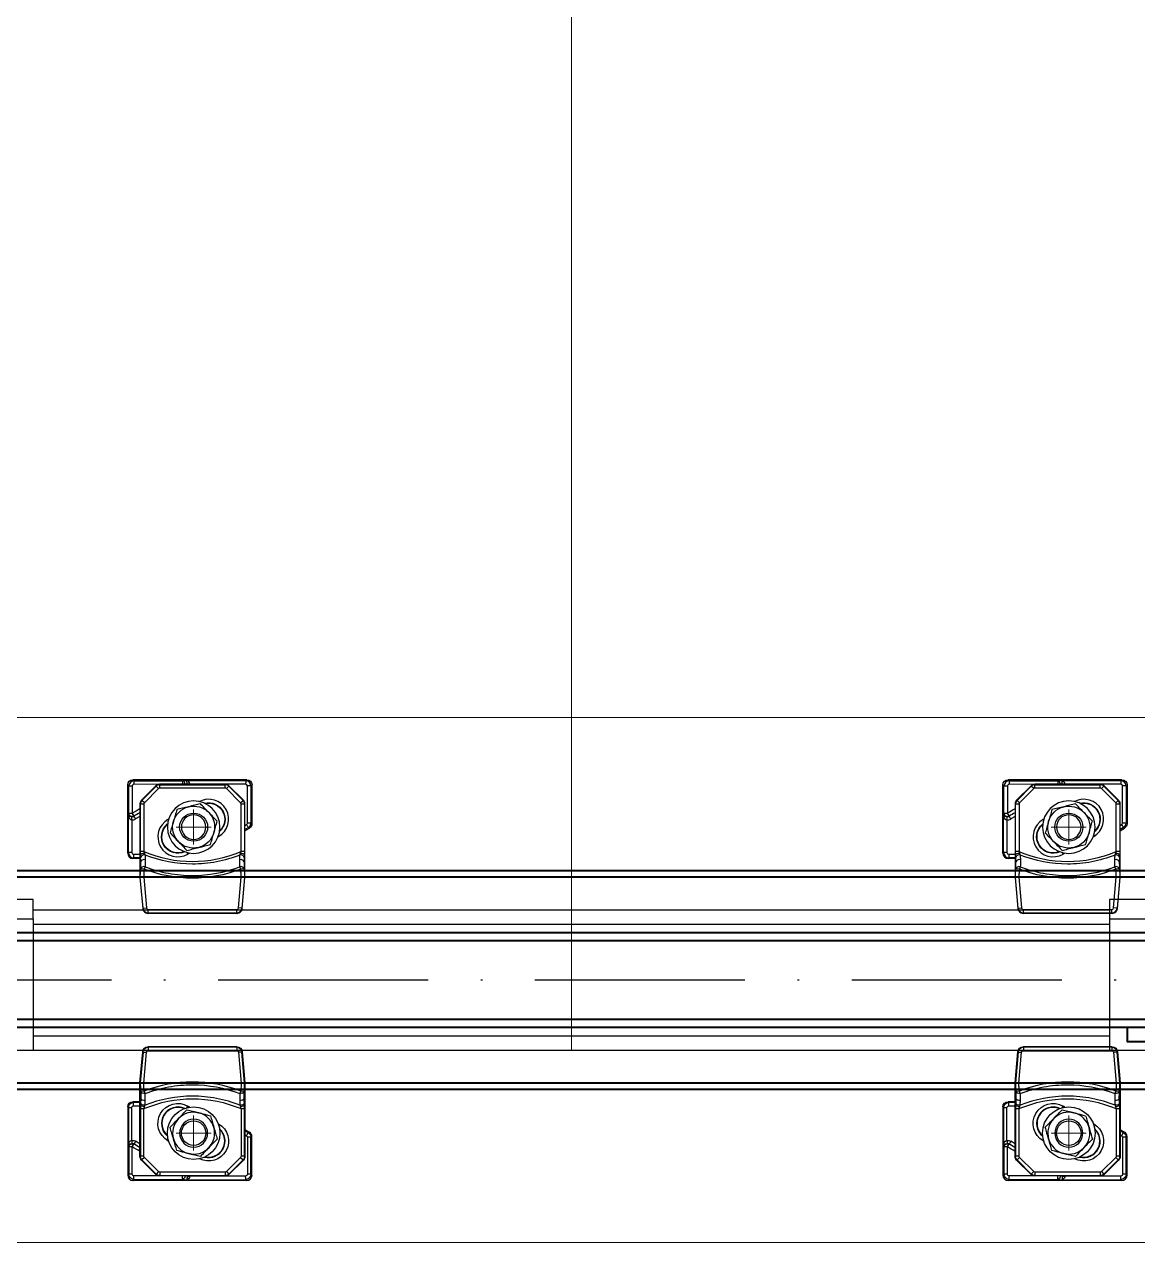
# Model space of a CAD drawing. Header units: centimetres. Extents: x 470464 to 524273, y 49611 to 59074.
# Drawn here: x 492046.1 to 492109.7, y 52192.6 to 52262.2 of the extents above; entities that cross this region are included whole.
import ezdxf

# ---------------------------------------------------------------- set-up
doc = ezdxf.new("R2010")
doc.units = ezdxf.units.CM
doc.header["$MEASUREMENT"] = 0
for name, pattern in [('1244_Aselsan_MIUM_3000$0$ACAD_ISO10W100', [18, 12, -3, 0, -3]), ('ACAD_ISO08W100', [36, 24, -3, 6, -3]), ('CHAIN', [0.3543, 0.2362, -0.0295, 0.0591, -0.0295]), ('XKITLINE00', [0])]:
    doc.linetypes.add(name, pattern=pattern)
for name, color, linetype, lineweight in [('1', 7, 'Continuous', 25), ('AAA_EKSEN', 1, 'ACAD_ISO08W100', 9), ('Barış BABUR 23', 1, 'ACAD_ISO08W100', 13), ('S-COLS-CONC', 4, 'Continuous', 40)]:
    doc.layers.add(name, color=color, linetype=linetype, lineweight=lineweight)
doc.layers.add('vinç', color=7, linetype='Continuous')

# ---------------------------------------------------------------- blocks, each defined once
blk = doc.blocks.new('eyryewthreaeetrreyajwh')
at = {"color": 2, "linetype": 'Continuous', "lineweight": 25}
for p, q in [((413623.84, 75769.338), (413623.84, 75819.338)), ((413631.34, 75769.338), (413631.34, 75819.338)), ((413632.44, 75819.338), (413632.44, 75769.338)), ((413623.84, 75707.838), (413623.84, 75769.338)), ((413631.34, 75769.338), (413623.84, 75769.338)), ((413624.64, 75769.338), (413624.64, 75707.838)), ((413631.04, 75707.838), (413631.04, 75769.338)), ((413632.44, 75769.338), (413631.34, 75769.338)), ((413631.84, 75769.338), (413631.84, 75707.838)), ((413623.84, 75657.838), (413623.84, 75707.838)), ((413631.34, 75707.838), (413623.84, 75707.838)), ((413631.34, 75657.838), (413631.34, 75707.838)), ((413631.34, 75707.838), (413632.44, 75707.838)), ((413632.44, 75707.838), (413632.44, 75657.838))]:
    blk.add_line(p, q, dxfattribs=at)
blk = doc.blocks.new('dsrtertytresutrjdfurtdh')
at = {"layer": 'S-COLS-CONC', "color": 2}
blk.add_lwpolyline([(414540.585, 75818.338), (414539.785, 75818.338), (414539.785, 75770.338), (414540.585, 75770.338)], close=True, dxfattribs=at)
blk = doc.blocks.new('ppppppppprwwwwwww')
at = {"layer": 'vinç', "color": 2}
blk.add_blockref('dsrtertytresutrjdfurtdh', (0, 0), dxfattribs=at)
blk = doc.blocks.new('teyrujehkutk5rjykturjset')
at = {"layer": 'Barış BABUR 23', "color": 2, "linetype": 'CHAIN', "ltscale": 300}
blk.add_line((414541.085, 75738.588), (413333.085, 75738.588), dxfattribs=at)
at = {"layer": 'vinç', "color": 2, "xscale": -1}
blk.add_blockref('eyryewthreaeetrreyajwh', (828164.925, 0), dxfattribs=at)
at = {"layer": 'vinç', "color": 2}
blk.add_blockref('ppppppppprwwwwwww', (0, 0), dxfattribs=at)
blk = doc.blocks.new('FSDGDFGFDSAGDSA')
at = {"color": 2, "linetype": 'XKITLINE00', "lineweight": 0}
for p, q in [((399394.425, 55937.132), (399394.425, 57737.132)), ((399424.425, 55937.132), (399424.425, 57737.132))]:
    blk.add_line(p, q, dxfattribs=at)
blk = doc.blocks.new('sfsdsggssg')
at = {"layer": '1', "color": 2, "linetype": 'Continuous'}
for p, q in [((1141.394, -34639.739), (1143.174, -34639.583)), ((1143.175, -34639.602), (1141.412, -34639.756)), ((1143.175, -34639.602), (1143.193, -34639.8)), ((1143.202, -34639.601), (1143.201, -34639.8)), ((1143.565, -34639.616), (1143.568, -34639.582)), ((1143.568, -34639.582), (1144.068, -34639.582)), ((1144.063, -34639.628), (1144.068, -34639.582)), ((1144.451, -34639.582), (1147.373, -34639.582)), ((1144.451, -34639.609), (1144.451, -34639.582)), ((1147.364, -34639.605), (1144.65, -34639.605)), ((1144.65, -34639.605), (1144.65, -34639.804)), ((1145.841, -34639.582), (1145.988, -34639.328)), ((1146.022, -34639.387), (1145.908, -34639.582)), ((1145.988, -34639.328), (1146.022, -34639.387)), ((1146.144, -34639.582), (1146.195, -34639.494)), ((1146.281, -34639.239), (1146.247, -34639.18)), ((1148.456, -34639.18), (1146.247, -34639.18)), ((1148.398, -34639.238), (1146.281, -34639.239)), ((1146.281, -34639.445), (1148.398, -34639.444)), ((1147.374, -34639.582), (1147.364, -34639.605)), ((1147.364, -34639.605), (1147.364, -34639.804)), ((1148.456, -34639.18), (1148.398, -34639.238)), ((1148.498, -34639.543), (1148.508, -34642.731)), ((1148.697, -34639.536), (1148.755, -34639.478)), ((1148.707, -34642.912), (1148.697, -34639.536)), ((1148.755, -34639.478), (1148.755, -34645.981)), ((1141.12, -34640.036), (1141.139, -34640.054)), ((1141.12, -34640.037), (1141.12, -34645.126)), ((1141.139, -34640.054), (1141.338, -34640.054)), ((1141.139, -34640.054), (1141.139, -34645.11)), ((1141.338, -34645.11), (1141.338, -34640.054)), ((1141.412, -34639.756), (1141.393, -34639.739)), ((1141.412, -34639.756), (1141.429, -34639.955)), ((1141.429, -34639.955), (1143.193, -34639.8)), ((1143.565, -34639.616), (1143.544, -34639.814)), ((1143.544, -34639.814), (1143.641, -34639.825)), ((1143.662, -34639.626), (1143.565, -34639.616)), ((1143.662, -34639.626), (1143.641, -34639.825)), ((1143.641, -34639.825), (1143.786, -34639.88)), ((1144.65, -34639.804), (1147.364, -34639.804)), ((1147.435, -34639.833), (1147.575, -34639.692)), ((1147.435, -34639.833), (1148.246, -34640.645)), ((1147.575, -34639.692), (1147.585, -34639.669)), ((1148.387, -34640.504), (1147.575, -34639.692)), ((1147.585, -34639.669), (1148.41, -34640.494)), ((1148.246, -34640.645), (1148.387, -34640.504)), ((1148.275, -34640.715), (1148.275, -34644.448)), ((1148.275, -34640.715), (1148.474, -34640.715)), ((1148.41, -34640.494), (1148.387, -34640.504)), ((1148.474, -34640.715), (1148.497, -34640.706)), ((1148.474, -34644.448), (1148.474, -34640.715)), ((1148.497, -34640.706), (1148.497, -34644.458)), ((1145.509, -34641.092), (1145.493, -34641.12)), ((1145.509, -34641.092), (1145.532, -34641.105)), ((1144.566, -34642.736), (1144.505, -34642.843)), ((1144.599, -34642.897), (1144.505, -34642.843)), ((1148.684, -34643.141), (1148.707, -34642.912)), ((1148.693, -34645.919), (1148.684, -34643.141)), ((1146.45, -34643.959), (1146.486, -34643.98)), ((1146.486, -34643.98), (1146.508, -34643.942)), ((1148.275, -34644.448), (1148.474, -34644.448)), ((1148.497, -34644.458), (1148.474, -34644.448)), ((1141.139, -34645.11), (1141.12, -34645.127)), ((1141.139, -34645.11), (1141.338, -34645.11)), ((1148.246, -34644.519), (1147.435, -34645.33)), ((1147.575, -34645.471), (1148.387, -34644.66)), ((1148.41, -34644.669), (1147.585, -34645.494)), ((1148.246, -34644.519), (1148.387, -34644.66)), ((1148.387, -34644.66), (1148.41, -34644.669)), ((1148.489, -34644.527), (1148.494, -34645.926)), ((1141.393, -34645.425), (1141.412, -34645.407)), ((1143.174, -34645.581), (1141.394, -34645.425)), ((1141.412, -34645.407), (1141.429, -34645.209)), ((1141.412, -34645.407), (1143.175, -34645.562)), ((1143.193, -34645.363), (1141.429, -34645.209)), ((1143.175, -34645.562), (1143.193, -34645.363)), ((1143.201, -34645.363), (1143.202, -34645.563)), ((1143.641, -34645.339), (1143.544, -34645.349)), ((1143.544, -34645.349), (1143.565, -34645.547)), ((1143.565, -34645.547), (1143.662, -34645.537)), ((1143.565, -34645.547), (1143.568, -34645.582)), ((1144.068, -34645.582), (1143.568, -34645.582)), ((1143.786, -34645.284), (1143.641, -34645.339)), ((1143.641, -34645.339), (1143.662, -34645.537)), ((1144.063, -34645.535), (1144.068, -34645.582)), ((1144.255, -34645.582), (1144.255, -34645.981)), ((1144.296, -34645.582), (1144.295, -34645.941)), ((1144.451, -34645.555), (1144.451, -34645.582)), ((1147.373, -34645.582), (1144.451, -34645.582)), ((1144.495, -34645.948), (1144.496, -34645.582)), ((1144.65, -34645.359), (1144.65, -34645.559)), ((1147.364, -34645.359), (1144.65, -34645.359)), ((1144.65, -34645.559), (1147.364, -34645.559)), ((1146.653, -34645.582), (1146.513, -34645.827)), ((1147.364, -34645.359), (1147.364, -34645.559)), ((1147.364, -34645.559), (1147.374, -34645.582)), ((1147.435, -34645.33), (1147.575, -34645.471)), ((1147.585, -34645.494), (1147.575, -34645.471)), ((1144.295, -34645.941), (1144.255, -34645.981)), ((1144.554, -34646.28), (1144.593, -34646.24)), ((1144.554, -34646.28), (1148.456, -34646.28)), ((1144.593, -34646.24), (1146.718, -34646.241)), ((1146.462, -34646.048), (1144.594, -34646.048)), ((1146.718, -34646.241), (1146.836, -34646.218)), ((1146.836, -34646.026), (1146.836, -34646.218)), ((1148.394, -34646.026), (1146.836, -34646.026)), ((1146.836, -34646.218), (1148.394, -34646.218)), ((1148.394, -34646.026), (1148.394, -34646.218)), ((1148.394, -34646.218), (1148.456, -34646.28)), ((1148.755, -34645.981), (1148.693, -34645.919))]:
    blk.add_line(p, q, dxfattribs=at)
for radius in [1.5, 0.7]:
    blk.add_circle((1146.049, -34642.513), radius, dxfattribs=at)
at = {"layer": '1', "color": 2, "linetype": 'Continuous', "extrusion": (0, 0, -1)}
blk.add_circle((-1146.049, -34642.513), 0.8, dxfattribs=at)
for centre, start, end in [((-1146.5, -34641.661), 29.85389, 207.47171), ((-1145.495, -34643.411), 209.85389, 29.85389)]:
    blk.add_arc(centre, 1.142, start, end, dxfattribs=at)
at = {"layer": '1', "color": 2, "linetype": 'Continuous'}
for centre, radius, start, end in [((1146.5, -34641.661), 0.943, 345.8258, 138.46299), ((1146.5, -34641.661), 0.92, 347.60892, 136.67705), ((1146.049, -34642.513), 1.2, 106, 166), ((1146.049, -34642.513), 1.2, 46, 106), ((1146.049, -34642.513), 1.2, 346, 46), ((1146.049, -34642.513), 1.2, 166, 226), ((1145.495, -34643.411), 0.943, 155.46736, 321.17423), ((1145.495, -34643.411), 0.92, 156.92705, 319.71455), ((1146.049, -34642.513), 1.2, 286, 346), ((1146.049, -34642.513), 1.2, 226, 286)]:
    blk.add_arc(centre, radius, start, end, dxfattribs=at)
at = {"layer": '1', "color": 2, "linetype": 'Continuous', "extrusion": (0, 0, -1)}
for centre, major_axis, ratio, start_param, end_param in [((1144.451, -34639.808), (-0.008, 0.2), 0.422896, 0.096328, 1.761115), ((1146.281, -34639.538), (0.271, 0.128), 0.997202, 4.110755, 5.150568), ((1146.194, -34639.487), (-0.173, 0.101), 0.027764, 4.691233, 6.195885), ((1146.282, -34639.545), (-0.0748, 0.0667), 0.997721, 6.084759, 7.124571), ((1146.281, -34639.438), (0, 0.2), 0.004243, 0.087267, 1.605444), ((1147.364, -34639.904), (-0.277, 0.115), 0.998522, 1.179673, 1.96192), ((1147.373, -34639.882), (0.115, 0.278), 0.997326, 5.892062, 6.674309), ((1148.398, -34639.437), (0, 0.2), 0.004243, 0.087267, 1.605444), ((1148.397, -34639.537), (-0.243, 0.175), 0.996422, 0.949848, 2.513048), ((1148.398, -34639.544), (0.0889, 0.0469), 0.994028, 5.200197, 6.763397), ((1148.498, -34639.536), (0.2, 0.001), 0.034652, 0.087319, 1.566648), ((1141.421, -34640.038), (-0.222, 0.204), 0.995811, 5.544902, 7.021469), ((1141.439, -34640.055), (0.203, 0.221), 0.997694, 3.974105, 5.450673), ((1141.439, -34640.055), (0.0742, -0.068), 0.993033, 2.403309, 3.879876), ((1143.641, -34639.825), (0.001, 0.2), 0.752836, 0.132804, 1.847295), ((1152.492, -34642.582), (-8.405, 0), 0.918737, 5.915201, 6.65117), ((1144.042, -34639.826), (0.001, 0.2), 0.752479, 0.132721, 1.852962), ((1144.31, -34639.815), (-0.014, 0.199), 0.74106, 0.130215, 1.915333), ((1147.364, -34639.904), (0.0384, 0.0928), 0.995546, 5.892062, 6.674309), ((1148.175, -34640.715), (-0.0928, -0.0384), 0.995546, 2.750469, 3.532716), ((1148.175, -34640.715), (-0.115, 0.277), 0.998522, 1.179673, 1.96192), ((1148.197, -34640.706), (0.278, 0.115), 0.997326, 5.892062, 6.674309), ((1148.473, -34643.248), (0.056, 0.516), 0.770786, 6.203754, 6.230389), ((1148.485, -34643.141), (0.199, -0.02), 0.74823, 4.69971, 6.151435), ((1148.509, -34642.738), (0.008, 0.2), 0.005639, 3.866293, 4.746837), ((1148.508, -34642.912), (-0.201, 0.003), 0.124494, 1.540952, 3.020281), ((1148.508, -34642.912), (-0.188, 0.076), 0.878606, 1.230281, 2.70961), ((1148.485, -34643.141), (-0.2, -0.001), 0.034899, 3.228912, 4.651252), ((1148.175, -34644.448), (0.0928, -0.0384), 0.995546, 5.892062, 6.674309), ((1148.175, -34644.448), (0.115, 0.277), 0.998522, 1.179673, 1.96192), ((1148.197, -34644.457), (-0.278, 0.115), 0.997326, 2.750469, 3.532716), ((1141.421, -34645.125), (0.222, 0.204), 0.995811, 2.403309, 3.879876), ((1141.439, -34645.109), (-0.203, 0.221), 0.997694, 3.974105, 5.450673), ((1141.439, -34645.109), (0.0742, 0.068), 0.993033, 2.403309, 3.879876), ((1143.641, -34645.339), (-0.001, 0.2), 0.752836, 1.294298, 3.008789), ((1144.042, -34645.337), (-0.001, 0.2), 0.752479, 1.288631, 3.008872), ((1144.31, -34645.348), (0.014, 0.199), 0.74106, 1.22626, 3.011378), ((1144.451, -34645.356), (0.008, 0.2), 0.422896, 1.380478, 3.045264), ((1146.899, -34646), (0.426, 0.115), 0.905428, 3.310168, 3.875491), ((1146.514, -34645.834), (-0.174, 0.099), 0.027964, 1.549906, 2.758993), ((1176.862, -34592.771), (84.96, 148.546), 0.001169, 1.933599, 1.936064), ((1176.862, -34592.776), (84.962, 148.541), 0.002337, 1.9329, 1.936067), ((1147.364, -34645.259), (0.0384, -0.0928), 0.995546, 5.892062, 6.674309), ((1147.364, -34645.259), (0.277, 0.115), 0.998522, 1.179673, 1.96192), ((1147.373, -34645.281), (-0.115, 0.278), 0.997326, 2.750469, 3.532716), ((1144.556, -34645.978), (0.214, 0.214), 0.992433, 2.359993, 3.923193), ((1144.494, -34645.941), (-0.2, 0.001), 0.034627, 4.708031, 6.195866), ((1144.594, -34645.94), (-0.138, 0.267), 0.998031, 3.623062, 5.186262), ((1144.595, -34645.947), (0.0592, 0.0819), 0.989251, 2.52068, 4.08388), ((1144.593, -34646.041), (0, -0.2), 0.004269, 4.747034, 6.195918), ((1146.463, -34646.055), (-0.199, -0.016), 0.034866, 1.569261, 2.70958), ((1146.718, -34646.042), (-0.256, 0.042), 0.76271, 4.58737, 6.036255), ((1146.9, -34646.006), (0.253, 0.061), 0.768803, 3.289543, 3.701099), ((1146.718, -34646.042), (-0.012, 0.201), 0.369521, 3.302192, 4.751077), ((1146.836, -34646.019), (-0.038, 0.196), 0.907507, 3.350606, 5.211047), ((1146.836, -34646.019), (-0.187, 0.071), 0.032625, 4.699988, 5.905162), ((1146.838, -34646.014), (-0.174, 0.099), 0.030283, 4.695034, 5.900559), ((1148.393, -34645.918), (0.139, 0.266), 0.998207, 1.09196, 2.65516), ((1148.393, -34645.925), (-0.0609, 0.0807), 0.988978, 2.219923, 3.783123), ((1148.494, -34645.919), (-0.2, -0.001), 0.034899, 3.228912, 4.712496)]:
    blk.add_ellipse(centre, major_axis=major_axis, ratio=ratio, start_param=start_param, end_param=end_param, dxfattribs=at)
at = {"layer": '1', "color": 2, "linetype": 'Continuous'}
for centre, major_axis, ratio, start_param, end_param in [((1146.248, -34639.481), (-0.15, 0.261), 0.994945, 5.763279, 6.803091), ((1148.454, -34639.481), (0.214, 0.214), 0.992433, 5.501585, 7.064785), ((1152.198, -34642.582), (-9.067, 0), 0.918737, 5.945855, 6.620515), ((1148.454, -34645.978), (-0.214, 0.214), 0.992433, 2.359993, 3.923193)]:
    blk.add_ellipse(centre, major_axis=major_axis, ratio=ratio, start_param=start_param, end_param=end_param, dxfattribs=at)
for points, knots in [([(1143.174, -34639.583), (1143.175, -34639.588), (1143.175, -34639.594), (1143.175, -34639.6), (1143.175, -34639.601), (1143.175, -34639.602)], [0, 0, 0, 0, 0.876308, 0.876308, 1, 1, 1, 1]), ([(1143.201, -34639.582), (1143.233, -34639.582), (1143.3, -34639.582), (1143.399, -34639.582), (1143.493, -34639.582), (1143.543, -34639.582), (1143.568, -34639.582)], [0, 0, 0, 0, 0.225713, 0.483808, 0.741904, 1, 1, 1, 1]), ([(1143.565, -34639.616), (1143.565, -34639.616), (1143.565, -34639.616), (1143.516, -34639.611), (1143.468, -34639.608), (1143.383, -34639.604), (1143.347, -34639.603), (1143.274, -34639.601), (1143.238, -34639.601), (1143.202, -34639.601)], [0, 0, 0, 0, 0.000017, 0.000017, 0.401467, 0.401467, 0.701656, 0.701656, 1, 1, 1, 1]), ([(1144.068, -34639.582), (1144.093, -34639.582), (1144.143, -34639.582), (1144.238, -34639.582), (1144.342, -34639.582), (1144.414, -34639.582), (1144.451, -34639.582)], [0, 0, 0, 0, 0.25, 0.5, 0.749999, 1, 1, 1, 1]), ([(1144.451, -34639.609), (1144.451, -34639.609), (1144.451, -34639.609), (1144.408, -34639.61), (1144.368, -34639.612), (1144.328, -34639.615), (1144.321, -34639.616), (1144.315, -34639.616)], [0, 0, 0, 0, 0.000035, 0.000035, 0.836112, 0.836112, 1, 1, 1, 1]), ([(1144.65, -34639.605), (1144.631, -34639.605), (1144.613, -34639.605), (1144.595, -34639.605), (1144.545, -34639.606), (1144.496, -34639.607), (1144.451, -34639.609)], [0, 0, 0, 0, 0.267342, 0.267342, 0.267342, 1, 1, 1, 1]), ([(1143.201, -34639.8), (1143.236, -34639.8), (1143.271, -34639.801), (1143.341, -34639.802), (1143.375, -34639.803), (1143.455, -34639.807), (1143.499, -34639.81), (1143.544, -34639.814)], [0, 0, 0, 0, 0.304321, 0.304321, 0.608496, 0.608496, 1, 1, 1, 1]), ([(1143.786, -34645.284), (1143.62, -34644.851), (1143.494, -34644.406), (1143.325, -34643.499), (1143.283, -34643.036), (1143.283, -34641.664), (1143.455, -34640.743), (1143.786, -34639.88)], [0, 0, 0, 0, 0.25, 0.25, 0.5, 0.5, 1, 1, 1, 1]), ([(1143.786, -34639.88), (1143.874, -34639.88), (1143.962, -34639.881), (1144.095, -34639.882), (1144.141, -34639.882), (1144.186, -34639.883)], [0, 0, 0, 0, 0.657537, 0.657537, 1, 1, 1, 1]), ([(1144.454, -34639.873), (1144.283, -34640.305), (1144.153, -34640.751), (1143.979, -34641.661), (1143.935, -34642.125), (1143.935, -34643.502), (1144.113, -34644.428), (1144.454, -34645.291)], [0, 0, 0, 0, 0.25, 0.25, 0.5, 0.5, 1, 1, 1, 1]), ([(1144.315, -34639.616), (1144.302, -34639.617), (1144.289, -34639.618), (1144.239, -34639.621), (1144.203, -34639.624), (1144.132, -34639.627), (1144.097, -34639.628), (1144.063, -34639.628), (1144.063, -34639.628), (1144.063, -34639.628)], [0, 0, 0, 0, 0.155547, 0.155547, 0.580528, 0.580528, 0.999985, 0.999985, 1, 1, 1, 1]), ([(1144.186, -34639.883), (1144.224, -34639.883), (1144.261, -34639.882), (1144.337, -34639.879), (1144.375, -34639.877), (1144.427, -34639.874), (1144.441, -34639.873), (1144.454, -34639.873)], [0, 0, 0, 0, 0.423047, 0.423047, 0.845832, 0.845832, 1, 1, 1, 1]), ([(1144.454, -34639.873), (1144.475, -34639.864), (1144.498, -34639.856), (1144.527, -34639.845), (1144.531, -34639.844), (1144.535, -34639.842)], [0, 0, 0, 0, 0.864692, 0.864692, 1, 1, 1, 1]), ([(1144.535, -34639.842), (1144.561, -34639.833), (1144.588, -34639.824), (1144.616, -34639.815), (1144.617, -34639.814), (1144.629, -34639.811), (1144.639, -34639.807), (1144.65, -34639.804)], [0, 0, 0, 0, 0.704482, 0.704482, 0.731136, 0.731136, 1, 1, 1, 1]), ([(1145.053, -34641.551), (1145.156, -34641.521), (1145.262, -34641.491), (1145.484, -34641.427), (1145.602, -34641.393), (1145.719, -34641.36)], [0, 0, 0, 0, 0.5, 0.5, 1, 1, 1, 1]), ([(1146.385, -34641.169), (1146.462, -34641.244), (1146.541, -34641.32), (1146.707, -34641.48), (1146.795, -34641.566), (1146.883, -34641.65)], [0, 0, 0, 0, 0.5, 0.5, 1, 1, 1, 1]), ([(1144.717, -34642.895), (1144.743, -34642.791), (1144.77, -34642.684), (1144.826, -34642.46), (1144.856, -34642.341), (1144.885, -34642.223)], [0, 0, 0, 0, 0.5, 0.5, 1, 1, 1, 1]), ([(1147.381, -34642.131), (1147.355, -34642.236), (1147.329, -34642.343), (1147.273, -34642.566), (1147.243, -34642.686), (1147.214, -34642.804)], [0, 0, 0, 0, 0.5, 0.5, 1, 1, 1, 1]), ([(1145.714, -34643.858), (1145.637, -34643.783), (1145.557, -34643.706), (1145.392, -34643.546), (1145.303, -34643.461), (1145.216, -34643.377)], [0, 0, 0, 0, 0.5, 0.5, 1, 1, 1, 1]), ([(1147.046, -34643.476), (1146.943, -34643.506), (1146.837, -34643.536), (1146.615, -34643.6), (1146.497, -34643.633), (1146.38, -34643.667)], [0, 0, 0, 0, 0.5, 0.5, 1, 1, 1, 1]), ([(1143.544, -34645.349), (1143.502, -34645.354), (1143.459, -34645.356), (1143.381, -34645.36), (1143.345, -34645.361), (1143.273, -34645.363), (1143.237, -34645.363), (1143.201, -34645.363)], [0, 0, 0, 0, 0.37098, 0.37098, 0.685408, 0.685408, 1, 1, 1, 1]), ([(1143.568, -34645.582), (1143.543, -34645.582), (1143.493, -34645.582), (1143.399, -34645.582), (1143.3, -34645.582), (1143.233, -34645.582), (1143.201, -34645.582)], [0, 0, 0, 0, 0.258096, 0.516192, 0.774287, 1, 1, 1, 1]), ([(1143.202, -34645.563), (1143.239, -34645.563), (1143.277, -34645.562), (1143.352, -34645.56), (1143.389, -34645.559), (1143.473, -34645.555), (1143.519, -34645.552), (1143.565, -34645.547)], [0, 0, 0, 0, 0.308433, 0.308433, 0.618953, 0.618953, 1, 1, 1, 1]), ([(1144.186, -34645.281), (1144.099, -34645.282), (1144.011, -34645.282), (1143.877, -34645.283), (1143.832, -34645.283), (1143.786, -34645.284)], [0, 0, 0, 0, 0.657537, 0.657537, 1, 1, 1, 1]), ([(1144.063, -34645.535), (1144.063, -34645.535), (1144.063, -34645.535), (1144.103, -34645.536), (1144.144, -34645.537), (1144.229, -34645.541), (1144.272, -34645.544), (1144.315, -34645.547)], [0, 0, 0, 0, 0.000015, 0.000015, 0.496417, 0.496417, 1, 1, 1, 1]), ([(1144.451, -34645.582), (1144.414, -34645.582), (1144.342, -34645.582), (1144.238, -34645.582), (1144.143, -34645.582), (1144.093, -34645.582), (1144.068, -34645.582)], [0, 0, 0, 0, 0.250001, 0.5, 0.75, 1, 1, 1, 1]), ([(1144.454, -34645.291), (1144.409, -34645.288), (1144.365, -34645.285), (1144.275, -34645.282), (1144.231, -34645.281), (1144.186, -34645.281)], [0, 0, 0, 0, 0.500153, 0.500153, 1, 1, 1, 1]), ([(1144.315, -34645.547), (1144.346, -34645.55), (1144.384, -34645.552), (1144.434, -34645.554), (1144.442, -34645.554), (1144.451, -34645.555), (1144.451, -34645.555), (1144.451, -34645.555)], [0, 0, 0, 0, 0.836069, 0.836069, 0.999965, 0.999965, 1, 1, 1, 1]), ([(1144.535, -34645.321), (1144.51, -34645.312), (1144.485, -34645.303), (1144.461, -34645.294), (1144.458, -34645.292), (1144.454, -34645.291)], [0, 0, 0, 0, 0.863107, 0.863107, 1, 1, 1, 1]), ([(1144.65, -34645.359), (1144.616, -34645.349), (1144.582, -34645.338), (1144.546, -34645.325), (1144.54, -34645.323), (1144.535, -34645.321)], [0, 0, 0, 0, 0.858601, 0.858601, 1, 1, 1, 1])]:
    blk.add_open_spline(points, degree=3, knots=knots, dxfattribs=at)
for points in [[(1143.175, -34639.583), (1143.175, -34639.583), (1143.174, -34639.583), (1143.174, -34639.583)], [(1143.2, -34639.582), (1143.192, -34639.582), (1143.183, -34639.582), (1143.175, -34639.583)], [(1143.202, -34639.601), (1143.193, -34639.601), (1143.184, -34639.601), (1143.175, -34639.602)], [(1143.201, -34639.582), (1143.201, -34639.582), (1143.201, -34639.582), (1143.2, -34639.582)], [(1143.202, -34639.601), (1143.202, -34639.594), (1143.202, -34639.588), (1143.201, -34639.582)], [(1143.193, -34639.8), (1143.195, -34639.8), (1143.198, -34639.8), (1143.201, -34639.8)], [(1144.063, -34639.628), (1143.929, -34639.628), (1143.796, -34639.627), (1143.662, -34639.626)], [(1144.885, -34642.223), (1144.944, -34641.988), (1145.001, -34641.759), (1145.053, -34641.551)], [(1145.719, -34641.36), (1145.951, -34641.293), (1146.178, -34641.228), (1146.385, -34641.169)], [(1146.883, -34641.65), (1147.057, -34641.818), (1147.227, -34641.982), (1147.381, -34642.131)], [(1145.216, -34643.377), (1145.042, -34643.209), (1144.872, -34643.045), (1144.717, -34642.895)], [(1147.214, -34642.804), (1147.155, -34643.039), (1147.098, -34643.267), (1147.046, -34643.476)], [(1146.38, -34643.667), (1146.148, -34643.734), (1145.921, -34643.799), (1145.714, -34643.858)], [(1143.175, -34645.562), (1143.175, -34645.568), (1143.175, -34645.574), (1143.174, -34645.581)], [(1143.174, -34645.581), (1143.174, -34645.581), (1143.175, -34645.581), (1143.175, -34645.581)], [(1143.175, -34645.562), (1143.184, -34645.562), (1143.193, -34645.563), (1143.202, -34645.563)], [(1143.175, -34645.581), (1143.183, -34645.581), (1143.192, -34645.582), (1143.2, -34645.582)], [(1143.201, -34645.363), (1143.198, -34645.363), (1143.195, -34645.363), (1143.193, -34645.363)], [(1143.2, -34645.582), (1143.201, -34645.582), (1143.201, -34645.582), (1143.201, -34645.582)], [(1143.201, -34645.582), (1143.202, -34645.575), (1143.202, -34645.569), (1143.202, -34645.563)], [(1143.662, -34645.537), (1143.796, -34645.536), (1143.929, -34645.536), (1144.063, -34645.535)], [(1144.451, -34645.555), (1144.513, -34645.557), (1144.581, -34645.559), (1144.65, -34645.559)], [(1146.676, -34645.924), (1146.67, -34645.934), (1146.665, -34645.944), (1146.661, -34645.955)], [(1146.836, -34646.026), (1146.836, -34646.024), (1146.837, -34646.023), (1146.838, -34646.021)]]:
    blk.add_open_spline(points, degree=3, dxfattribs=at)
for points, weights in [([(1147.373, -34639.582), (1147.373, -34639.582), (1147.374, -34639.582)], [0.500000031564, 0.499999968436, 0.500000031564]), ([(1141.12, -34640.037), (1141.12, -34640.037), (1141.12, -34640.036)], [0.500000154953, 0.499999845047, 0.500000154953]), ([(1141.393, -34639.739), (1141.393, -34639.739), (1141.394, -34639.739)], [0.500000154951, 0.499999845049, 0.500000154951]), ([(1147.585, -34639.669), (1147.585, -34639.669), (1147.585, -34639.669)], [0.500000032286, 0.499999967714, 0.500000032286]), ([(1148.41, -34640.494), (1148.41, -34640.494), (1148.41, -34640.494)], [0.500000032004, 0.499999967996, 0.500000032004]), ([(1148.497, -34640.706), (1148.497, -34640.706), (1148.497, -34640.706)], [0.500000031722, 0.499999968278, 0.500000031722]), ([(1148.497, -34644.458), (1148.497, -34644.458), (1148.497, -34644.458)], [0.500000031229, 0.499999968771, 0.500000031229]), ([(1141.12, -34645.127), (1141.12, -34645.127), (1141.12, -34645.126)], [0.500000154938, 0.499999845062, 0.500000154938]), ([(1148.41, -34644.669), (1148.41, -34644.669), (1148.41, -34644.669)], [0.500000031836, 0.499999968164, 0.500000031836]), ([(1141.394, -34645.425), (1141.393, -34645.425), (1141.393, -34645.425)], [0.500000154962, 0.499999845038, 0.500000154962]), ([(1147.374, -34645.582), (1147.373, -34645.582), (1147.373, -34645.582)], [0.500000031519, 0.499999968481, 0.500000031519]), ([(1147.585, -34645.494), (1147.585, -34645.494), (1147.585, -34645.494)], [0.500000031966, 0.499999968034, 0.500000031966])]:
    blk.add_rational_spline(points, weights, degree=2, dxfattribs=at)
at = {"layer": 'AAA_EKSEN', "color": 2, "linetype": 'CHAIN', "ltscale": 20}
for p, q in [((1146.049, -34641.513), (1146.049, -34643.513)), ((1147.049, -34642.513), (1145.049, -34642.513))]:
    blk.add_line(p, q, dxfattribs=at)
blk = doc.blocks.new('dfghdsfdhfd')
at = {"layer": 'S-COLS-CONC', "color": 2}
for p, q in [((1058.09, -34669.458), (1058.09, -35856.958)), ((1058.456, -34669.091), (1058.456, -35856.591)), ((1054.906, -34672.641), (1054.906, -35860.141)), ((1054.456, -34673.091), (1054.456, -35860.591)), ((1049.956, -34677.591), (1049.956, -35865.091)), ((1049.506, -34678.041), (1049.506, -35865.541)), ((1046.323, -34681.225), (1046.323, -35868.725)), ((1045.956, -34681.591), (1045.956, -35869.091))]:
    blk.add_line(p, q, dxfattribs=at)
blk = doc.blocks.new('rtrtjhrkıtyurjtyrkurjt')
at = {"color": 2, "linetype": '1244_Aselsan_MIUM_3000$0$ACAD_ISO10W100'}
blk.add_line((417986.459, 77287.009), (417986.46, 73732.555), dxfattribs=at)
at = {"layer": 'S-COLS-CONC', "color": 2, "xscale": -1}
for name, p in [('dfghdsfdhfd', (419038.665, 110768.101)), ('sfsdsggssg', (419123.764, 110409.523)), ('sfsdsggssg', (419123.764, 110359.523))]:
    blk.add_blockref(name, p, dxfattribs=at)
at = {"layer": 'S-COLS-CONC', "color": 2}
for p in [(416849.154, 110409.523), (416849.154, 110359.523)]:
    blk.add_blockref('sfsdsggssg', p, dxfattribs=at)
at = {"layer": 'vinç', "color": 2}
for name, p in [('FSDGDFGFDSAGDSA', (18577.034, 18723.877)), ('teyrujehkutk5rjykturjset', (3449.374, 0))]:
    blk.add_blockref(name, p, dxfattribs=at)

msp = doc.modelspace()

# ---------------------------------------------------------------- block references
at = {"layer": 'vinç', "color": 2, "rotation": 270}
msp.add_blockref('rtrtjhrkıtyurjtyrkurjt', (416338.736, 470194.022), dxfattribs=at)

doc.saveas('drawing.dxf')
